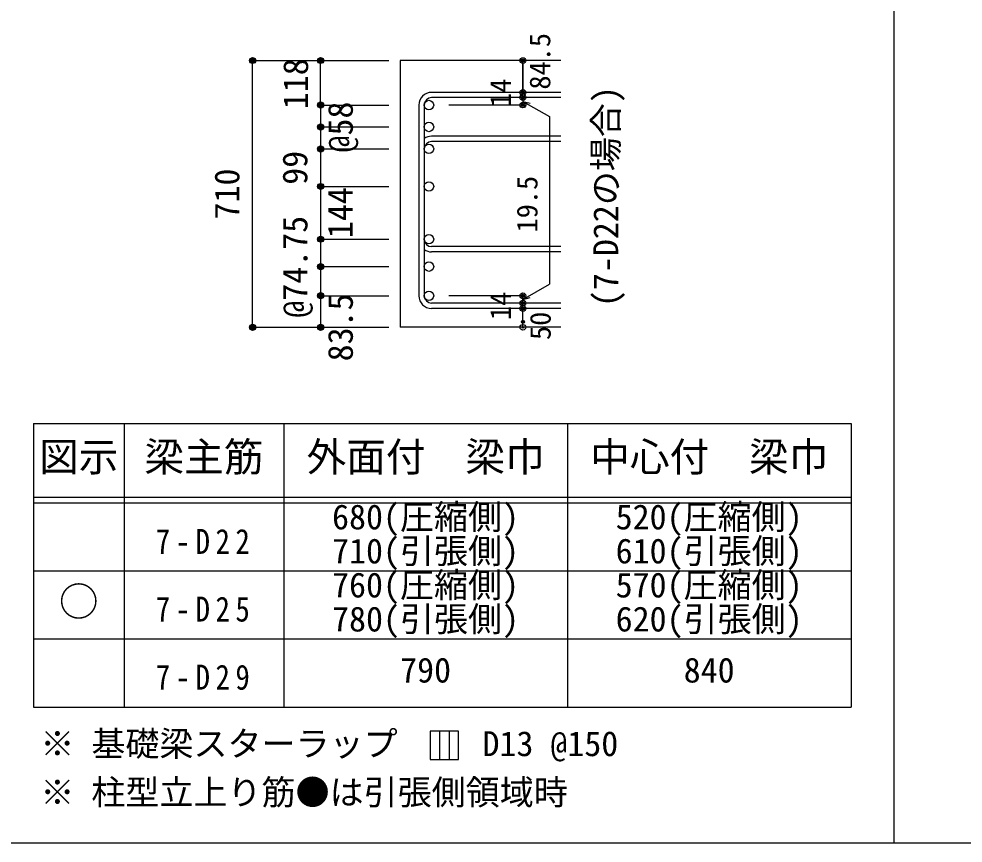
# Model space of a CAD drawing. Units: millimetres at full size, sheet at 1:30, with parts at other scales. Extents: x -5973 to 5954, y -4195 to 4201.
# Drawn here: x -3439 to -942, y -4195 to -2016 of the extents above; entities that cross this region are included whole.
import ezdxf
from ezdxf.enums import TextEntityAlignment as Align

# ---------------------------------------------------------------- set-up
doc = ezdxf.new("R2010")
doc.units = ezdxf.units.MM
doc.header["$LTSCALE"] = 30
doc.header["$PDMODE"] = 32
doc.header["$PDSIZE"] = 15
for name, color, linetype in [('0-1_躯体線', 2, 'Continuous'), ('0-5_基礎梁筋', 7, 'Continuous'), ('0-6_スタラップ筋', 7, 'Continuous'), ('0-7_文字', 4, 'Continuous'), ('0-D_寸法', 4, 'Continuous'), ('6-7_文字', 7, 'Continuous'), ('6-E_枠', 7, 'Continuous'), ('F-0_枠', 6, 'Continuous')]:
    doc.layers.add(name, color=color, linetype=linetype)
doc.styles.add('ＭＳ ゴシック', font='')
doc.styles.get('ＭＳ ゴシック').set_extended_font_data('MS Gothic')

msp = doc.modelspace()

# ---------------------------------------------------------------- linework, layer by layer
at = {"layer": '0-1_躯体線'}
for p, q in [((-2005.8, -2125.8), (-2430.8, -2125.8)), ((-2430.8, -2125.8), (-2430.8, -2831.3)), ((-2005.8, -2831.3), (-2430.8, -2831.3))]:
    msp.add_line(p, q, dxfattribs=at)
at = {"layer": '0-5_基礎梁筋', "color": 3}
for centre in [(-2354.3, -2243.49), (-2354.3, -2301.49), (-2354.3, -2359.49), (-2354.3, -2458.8), (-2354.3, -2598.3), (-2354.3, -2598.3), (-2354.3, -2598.3), (-2354.3, -2670.8), (-2354.3, -2670.8), (-2354.3, -2670.8), (-2354.3, -2747.8), (-2354.3, -2747.8), (-2354.3, -2747.8)]:
    msp.add_circle(centre, 12.5, dxfattribs=at)
at = {"layer": '0-5_基礎梁筋'}
for p in [(-2820.8, -2125.8), (-2820.8, -2831.3)]:
    msp.add_point(p, dxfattribs=at)
at = {"layer": '0-6_スタラップ筋'}
for p, q in [((-2005.8, -2209.99), (-2347.3, -2209.99)), ((-2380.8, -2243.49), (-2380.8, -2747.8)), ((-2366.8, -2243.49), (-2366.8, -2747.8)), ((-2005.8, -2223.99), (-2347.3, -2223.99)), ((-2005.8, -2325.99), (-2347.3, -2325.99)), ((-2005.8, -2339.99), (-2347.3, -2339.99)), ((-2005.8, -2617.8), (-2347.3, -2617.8)), ((-2005.8, -2631.8), (-2347.3, -2631.8)), ((-2005.8, -2767.3), (-2347.3, -2767.3)), ((-2005.8, -2781.3), (-2347.3, -2781.3))]:
    msp.add_line(p, q, dxfattribs=at)
for centre, radius, start, end in [((-2347.3, -2243.49), 33.5, 90, 180), ((-2347.3, -2243.49), 19.5, 90, 180), ((-2347.3, -2359.49), 33.5, 90, 125.59765), ((-2347.3, -2359.49), 19.5, 90, 180), ((-2347.3, -2598.3), 19.5, 180, 270), ((-2347.3, -2598.3), 33.5, 234.40235, 270), ((-2347.3, -2747.8), 33.5, 180, 270), ((-2347.3, -2747.8), 19.5, 180, 270)]:
    msp.add_arc(centre, radius, start, end, dxfattribs=at)
at = {"layer": '0-D_寸法'}
for p, q in [((-2820.8, -2125.8), (-2640.8, -2125.8)), ((-2820.8, -2125.8), (-2640.8, -2125.8)), ((-2820.8, -2831.3), (-2820.8, -2125.8)), ((-2640.8, -2125.8), (-2460.8, -2125.8)), ((-2640.8, -2125.8), (-2460.8, -2125.8)), ((-2640.8, -2243.49), (-2640.8, -2125.8)), ((-2105.8, -2223.99), (-2105.8, -2209.99)), ((-2640.8, -2243.49), (-2460.8, -2243.49)), ((-2640.8, -2243.49), (-2640.8, -2326.76)), ((-2105.8, -2243.49), (-2301.89, -2243.49)), ((-2105.8, -2223.99), (-2105.8, -2243.49)), ((-2105.8, -2233.74), (-2086.48, -2238.92)), ((-2105.8, -2233.74), (-2035.74, -2274.19)), ((-2035.74, -2274.19), (-2035.74, -2717.1)), ((-2640.8, -2301.49), (-2460.8, -2301.49)), ((-2640.8, -2326.76), (-2640.8, -2458.8)), ((-2640.8, -2359.49), (-2460.8, -2359.49)), ((-2640.8, -2458.8), (-2460.8, -2458.8)), ((-2640.8, -2458.8), (-2460.8, -2458.8)), ((-2640.8, -2458.8), (-2460.8, -2458.8)), ((-2640.8, -2458.8), (-2640.8, -2831.3)), ((-2640.8, -2598.3), (-2460.8, -2598.3)), ((-2640.8, -2598.3), (-2460.8, -2598.3)), ((-2640.8, -2598.3), (-2460.8, -2598.3)), ((-2640.8, -2670.8), (-2460.8, -2670.8)), ((-2640.8, -2670.8), (-2460.8, -2670.8)), ((-2640.8, -2670.8), (-2460.8, -2670.8)), ((-2105.8, -2757.55), (-2035.74, -2717.1)), ((-2640.8, -2747.8), (-2460.8, -2747.8)), ((-2640.8, -2747.8), (-2460.8, -2747.8)), ((-2640.8, -2747.8), (-2460.8, -2747.8)), ((-2105.8, -2747.8), (-2301.89, -2747.8)), ((-2105.8, -2767.3), (-2105.8, -2747.8)), ((-2105.8, -2757.55), (-2086.48, -2752.37)), ((-2105.8, -2781.3), (-2105.8, -2767.3)), ((-2105.8, -2831.3), (-2105.8, -2781.3)), ((-2820.8, -2831.3), (-2640.8, -2831.3)), ((-2640.8, -2831.3), (-2460.8, -2831.3))]:
    msp.add_line(p, q, dxfattribs=at)
msp.add_lwpolyline([(-2105.8, -2125.8), (-2105.8, -2209.99), (-2105.8, -2125.8)], dxfattribs=at)
for centre, radius in [((-2820.8, -2125.8), 8), ((-2820.8, -2125.8), 7.2), ((-2820.8, -2125.8), 6.4), ((-2820.8, -2125.8), 5.6), ((-2820.8, -2125.8), 4.8), ((-2820.8, -2125.8), 4), ((-2820.8, -2125.8), 3.2), ((-2640.8, -2125.8), 8), ((-2640.8, -2125.8), 7.2), ((-2640.8, -2125.8), 6.4), ((-2640.8, -2125.8), 5.6), ((-2640.8, -2125.8), 4.8), ((-2640.8, -2125.8), 4), ((-2640.8, -2125.8), 3.2), ((-2105.8, -2125.8), 4), ((-2105.8, -2125.8), 3.6), ((-2105.8, -2125.8), 3.2), ((-2820.8, -2125.8), 2.4), ((-2820.8, -2125.8), 1.6), ((-2820.8, -2125.8), 0.8), ((-2640.8, -2125.8), 2.4), ((-2640.8, -2125.8), 1.6), ((-2640.8, -2125.8), 0.8), ((-2105.8, -2125.8), 2.8), ((-2105.8, -2125.8), 2.4), ((-2105.8, -2125.8), 2), ((-2105.8, -2125.8), 1.6), ((-2105.8, -2125.8), 1.2), ((-2105.8, -2125.8), 0.8), ((-2105.8, -2125.8), 0.4), ((-2105.8, -2209.99), 4), ((-2105.8, -2223.99), 4), ((-2105.8, -2209.99), 3.6), ((-2105.8, -2223.99), 3.6), ((-2105.8, -2209.99), 3.2), ((-2105.8, -2223.99), 3.2), ((-2105.8, -2209.99), 2.8), ((-2105.8, -2223.99), 2.8), ((-2105.8, -2209.99), 2.4), ((-2105.8, -2223.99), 2.4), ((-2105.8, -2209.99), 2), ((-2105.8, -2223.99), 2), ((-2105.8, -2209.99), 1.6), ((-2105.8, -2223.99), 1.6), ((-2105.8, -2209.99), 1.2), ((-2105.8, -2209.99), 0.8), ((-2105.8, -2209.99), 0.4), ((-2640.8, -2243.49), 8), ((-2640.8, -2243.49), 7.2), ((-2640.8, -2243.49), 6.4), ((-2640.8, -2243.49), 5.6), ((-2640.8, -2243.49), 4.8), ((-2640.8, -2243.49), 4), ((-2640.8, -2243.49), 3.2), ((-2640.8, -2243.49), 2.4), ((-2640.8, -2243.49), 1.6), ((-2640.8, -2243.49), 0.8), ((-2105.8, -2243.49), 4), ((-2105.8, -2243.49), 3.6), ((-2105.8, -2243.49), 3.2), ((-2105.8, -2243.49), 2.8), ((-2105.8, -2243.49), 2.4), ((-2105.8, -2243.49), 2), ((-2105.8, -2243.49), 1.6), ((-2105.8, -2223.99), 1.2), ((-2105.8, -2243.49), 1.2), ((-2105.8, -2223.99), 0.8), ((-2105.8, -2243.49), 0.8), ((-2105.8, -2223.99), 0.4), ((-2105.8, -2243.49), 0.4), ((-2640.8, -2301.49), 8), ((-2640.8, -2301.49), 7.2), ((-2640.8, -2301.49), 6.4), ((-2640.8, -2301.49), 5.6), ((-2640.8, -2301.49), 4.8), ((-2640.8, -2301.49), 4), ((-2640.8, -2301.49), 3.2), ((-2640.8, -2301.49), 2.4), ((-2640.8, -2301.49), 1.6), ((-2640.8, -2301.49), 0.8), ((-2640.8, -2359.49), 8), ((-2640.8, -2359.49), 7.2), ((-2640.8, -2359.49), 6.4), ((-2640.8, -2359.49), 5.6), ((-2640.8, -2359.49), 4.8), ((-2640.8, -2359.49), 4), ((-2640.8, -2359.49), 3.2), ((-2640.8, -2359.49), 2.4), ((-2640.8, -2359.49), 1.6), ((-2640.8, -2359.49), 0.8), ((-2640.8, -2458.8), 8), ((-2640.8, -2458.8), 8), ((-2640.8, -2458.8), 7.2), ((-2640.8, -2458.8), 7.2), ((-2640.8, -2458.8), 6.4), ((-2640.8, -2458.8), 6.4), ((-2640.8, -2458.8), 5.6), ((-2640.8, -2458.8), 5.6), ((-2640.8, -2458.8), 4.8), ((-2640.8, -2458.8), 4.8), ((-2640.8, -2458.8), 4), ((-2640.8, -2458.8), 4), ((-2640.8, -2458.8), 3.2), ((-2640.8, -2458.8), 3.2), ((-2640.8, -2458.8), 2.4), ((-2640.8, -2458.8), 2.4), ((-2640.8, -2458.8), 1.6), ((-2640.8, -2458.8), 1.6), ((-2640.8, -2458.8), 0.8), ((-2640.8, -2458.8), 0.8), ((-2640.8, -2598.3), 8), ((-2640.8, -2598.3), 8), ((-2640.8, -2598.3), 7.2), ((-2640.8, -2598.3), 7.2), ((-2640.8, -2598.3), 6.4), ((-2640.8, -2598.3), 6.4), ((-2640.8, -2598.3), 5.6), ((-2640.8, -2598.3), 5.6), ((-2640.8, -2598.3), 4.8), ((-2640.8, -2598.3), 4.8), ((-2640.8, -2598.3), 4), ((-2640.8, -2598.3), 4), ((-2640.8, -2598.3), 3.2), ((-2640.8, -2598.3), 3.2), ((-2640.8, -2598.3), 2.4), ((-2640.8, -2598.3), 2.4), ((-2640.8, -2598.3), 1.6), ((-2640.8, -2598.3), 1.6), ((-2640.8, -2598.3), 0.8), ((-2640.8, -2598.3), 0.8), ((-2640.8, -2670.8), 8), ((-2640.8, -2670.8), 8), ((-2640.8, -2670.8), 7.2), ((-2640.8, -2670.8), 7.2), ((-2640.8, -2670.8), 6.4), ((-2640.8, -2670.8), 6.4), ((-2640.8, -2670.8), 5.6), ((-2640.8, -2670.8), 5.6), ((-2640.8, -2670.8), 4.8), ((-2640.8, -2670.8), 4.8), ((-2640.8, -2670.8), 4), ((-2640.8, -2670.8), 4), ((-2640.8, -2670.8), 3.2), ((-2640.8, -2670.8), 3.2), ((-2640.8, -2670.8), 2.4), ((-2640.8, -2670.8), 2.4), ((-2640.8, -2670.8), 1.6), ((-2640.8, -2670.8), 1.6), ((-2640.8, -2670.8), 0.8), ((-2640.8, -2670.8), 0.8), ((-2640.8, -2747.8), 8), ((-2640.8, -2747.8), 8), ((-2640.8, -2747.8), 7.2), ((-2640.8, -2747.8), 7.2), ((-2640.8, -2747.8), 6.4), ((-2640.8, -2747.8), 6.4), ((-2640.8, -2747.8), 5.6), ((-2640.8, -2747.8), 5.6), ((-2640.8, -2747.8), 4.8), ((-2640.8, -2747.8), 4.8), ((-2640.8, -2747.8), 4), ((-2640.8, -2747.8), 4), ((-2640.8, -2747.8), 3.2), ((-2640.8, -2747.8), 3.2), ((-2640.8, -2747.8), 2.4), ((-2640.8, -2747.8), 2.4), ((-2640.8, -2747.8), 1.6), ((-2640.8, -2747.8), 1.6), ((-2105.8, -2747.8), 4), ((-2105.8, -2747.8), 3.6), ((-2105.8, -2747.8), 3.2), ((-2105.8, -2747.8), 2.8), ((-2105.8, -2747.8), 2.4), ((-2105.8, -2747.8), 2), ((-2105.8, -2747.8), 1.6), ((-2105.8, -2747.8), 1.2), ((-2640.8, -2747.8), 0.8), ((-2640.8, -2747.8), 0.8), ((-2105.8, -2767.3), 4), ((-2105.8, -2767.3), 3.6), ((-2105.8, -2767.3), 3.2), ((-2105.8, -2767.3), 2.8), ((-2105.8, -2767.3), 2.4), ((-2105.8, -2767.3), 2), ((-2105.8, -2767.3), 1.6), ((-2105.8, -2767.3), 1.2), ((-2105.8, -2747.8), 0.8), ((-2105.8, -2767.3), 0.8), ((-2105.8, -2747.8), 0.4), ((-2105.8, -2767.3), 0.4), ((-2105.8, -2781.3), 4), ((-2105.8, -2781.3), 3.6), ((-2105.8, -2781.3), 3.2), ((-2105.8, -2781.3), 2.8), ((-2105.8, -2781.3), 2.4), ((-2105.8, -2781.3), 2), ((-2105.8, -2781.3), 1.6), ((-2105.8, -2781.3), 1.2), ((-2105.8, -2781.3), 0.8), ((-2105.8, -2781.3), 0.4), ((-2105.8, -2816.8), 4), ((-2105.8, -2816.8), 3.6), ((-2105.8, -2816.8), 3.2), ((-2105.8, -2816.8), 2.8), ((-2105.8, -2816.8), 2.4), ((-2820.8, -2831.3), 8), ((-2820.8, -2831.3), 8), ((-2820.8, -2831.3), 7.2), ((-2820.8, -2831.3), 7.2), ((-2820.8, -2831.3), 6.4), ((-2820.8, -2831.3), 6.4), ((-2820.8, -2831.3), 5.6), ((-2820.8, -2831.3), 5.6), ((-2820.8, -2831.3), 4.8), ((-2820.8, -2831.3), 4.8), ((-2820.8, -2831.3), 4), ((-2820.8, -2831.3), 4), ((-2820.8, -2831.3), 3.2), ((-2820.8, -2831.3), 3.2), ((-2820.8, -2831.3), 2.4), ((-2820.8, -2831.3), 2.4), ((-2820.8, -2831.3), 1.6), ((-2820.8, -2831.3), 1.6), ((-2820.8, -2831.3), 1.6), ((-2820.8, -2831.3), 0.8), ((-2820.8, -2831.3), 0.8), ((-2820.8, -2831.3), 0.8), ((-2640.8, -2831.3), 8), ((-2640.8, -2831.3), 8), ((-2640.8, -2831.3), 7.2), ((-2640.8, -2831.3), 7.2), ((-2640.8, -2831.3), 6.4), ((-2640.8, -2831.3), 6.4), ((-2640.8, -2831.3), 5.6), ((-2640.8, -2831.3), 5.6), ((-2640.8, -2831.3), 4.8), ((-2640.8, -2831.3), 4.8), ((-2640.8, -2831.3), 4), ((-2640.8, -2831.3), 4), ((-2640.8, -2831.3), 3.2), ((-2640.8, -2831.3), 3.2), ((-2640.8, -2831.3), 2.4), ((-2640.8, -2831.3), 2.4), ((-2640.8, -2831.3), 1.6), ((-2640.8, -2831.3), 1.6), ((-2640.8, -2831.3), 1.6), ((-2640.8, -2831.3), 0.8), ((-2640.8, -2831.3), 0.8), ((-2640.8, -2831.3), 0.8), ((-2105.8, -2831.3), 2), ((-2105.8, -2831.3), 1.6), ((-2105.8, -2831.3), 1.2), ((-2105.8, -2831.3), 0.8), ((-2105.8, -2831.3), 0.4)]:
    msp.add_circle(centre, radius, dxfattribs=at)
at = {"layer": '0-D_寸法', "color": 7}
for p in [(-2820.8, -2125.8), (-2640.8, -2125.8), (-2105.8, -2125.8), (-2105.8, -2209.99), (-2105.8, -2223.99), (-2640.8, -2243.49), (-2640.8, -2243.49), (-2105.8, -2243.49), (-2640.8, -2301.49), (-2640.8, -2301.49), (-2640.8, -2359.49), (-2640.8, -2359.49), (-2640.8, -2458.8), (-2640.8, -2458.8), (-2640.8, -2458.8), (-2640.8, -2598.3), (-2640.8, -2598.3), (-2640.8, -2598.3), (-2640.8, -2670.8), (-2640.8, -2670.8), (-2640.8, -2670.8), (-2640.8, -2747.8), (-2640.8, -2747.8), (-2640.8, -2747.8), (-2105.8, -2747.8), (-2105.8, -2747.8), (-2105.8, -2767.3), (-2105.8, -2781.3), (-2820.8, -2831.3), (-2820.8, -2831.3), (-2820.8, -2831.3), (-2640.8, -2831.3), (-2640.8, -2831.3), (-2640.8, -2831.3), (-2105.8, -2831.3)]:
    msp.add_point(p, dxfattribs=at)
at = {"layer": '6-7_文字'}
for p, q in [((-2326.01, -3899.56), (-2326.01, -3974.56)), ((-2301.01, -3899.56), (-2301.01, -3974.56))]:
    msp.add_line(p, q, dxfattribs=at)
msp.add_lwpolyline([(-2351.01, -3974.56), (-2276.01, -3974.56), (-2276.01, -3899.56), (-2351.01, -3899.56)], close=True, dxfattribs=at)
at = {"layer": '6-E_枠', "color": 3}
for p, q in [((-3400.52, -3085.43), (-3400.52, -3835.43)), ((-3400.52, -3085.43), (-1238, -3085.43)), ((-1238, -3085.43), (-1238, -3835.43)), ((-3400.52, -3835.43), (-1238, -3835.43))]:
    msp.add_line(p, q, dxfattribs=at)
at = {"layer": '6-E_枠'}
for p, q in [((-3160.52, -3085.43), (-3160.52, -3835.43)), ((-2738, -3085.43), (-2738, -3835.43)), ((-1988, -3085.43), (-1988, -3835.43)), ((-3400.52, -3280.43), (-1238, -3280.43)), ((-3400.52, -3295.43), (-1238, -3295.43)), ((-3400.52, -3475.43), (-1238, -3475.43)), ((-3400.52, -3655.43), (-1238, -3655.43))]:
    msp.add_line(p, q, dxfattribs=at)
at = {"layer": 'F-0_枠', "color": 2}
msp.add_line((-1124.64, 4201.15), (-1124.64, -4195.24), dxfattribs=at)
at = {"layer": 'F-0_枠'}
msp.add_line((5954.1, -4195.24), (-5972.88, -4195.24), dxfattribs=at)

# ---------------------------------------------------------------- texts
at = {"layer": '0-7_文字', "color": 7, "style": 'ＭＳ ゴシック'}
msp.add_text('(7-D22の場合)', height=65.98, rotation=90, dxfattribs=at).set_placement((-1833.91, -2777.72), align=Align.BOTTOM_LEFT)
at = {"layer": '0-D_寸法', "style": 'ＭＳ ゴシック'}
for s, height, p in [('84.5', 54.99, (-2016.88, -2202.63)), ('118', 65.98, (-2654.17, -2254.61)), ('14', 54.99, (-2121.03, -2248.66)), ('@58', 65.98, (-2535.8, -2368.99)), ('99', 65.98, (-2656.03, -2454.38)), ('710', 65.98, (-2835.8, -2546.05)), ('19.5', 54.99, (-2050.74, -2580.39)), ('144', 65.98, (-2536.27, -2595.51)), ('@74.75', 65.98, (-2655.8, -2805.8)), ('14', 54.99, (-2121.06, -2811.97)), ('83.5', 65.98, (-2535.8, -2921.3)), ('50', 54.99, (-2015.8, -2864.8))]:
    msp.add_text(s, height=height, rotation=90, dxfattribs=at).set_placement(p, align=Align.BOTTOM_LEFT)
at = {"layer": '6-7_文字', "color": 2, "style": 'ＭＳ ゴシック'}
for s, p in [('図示', (-3385.52, -3235.43)), ('梁主筋', (-3106.76, -3235.43)), ('外面付\u3000梁巾', (-2678, -3235.43)), ('中心付\u3000梁巾', (-1928, -3235.43)), ('○', (-3333.02, -3617.93))]:
    msp.add_text(s, height=76.98, dxfattribs=at).set_placement(p, align=Align.BOTTOM_LEFT)
at = {"layer": '6-7_文字', "style": 'ＭＳ ゴシック'}
for s, p in [('680(圧縮側)', (-2610.5, -3385.43)), ('520(圧縮側)', (-1860.5, -3385.43)), ('710(引張側)', (-2610.5, -3475.43)), ('610(引張側)', (-1860.5, -3475.43)), ('760(圧縮側)', (-2610.5, -3565.43)), ('570(圧縮側)', (-1860.5, -3565.43)), ('780(引張側)', (-2610.5, -3655.43)), ('620(引張側)', (-1860.5, -3655.43)), ('790', (-2430.5, -3790.43)), ('840', (-1680.5, -3790.43)), ('※ 基礎梁スターラップ     D13 @150', (-3381.96, -3985.01)), ('※ 柱型立上り筋●は引張側領域時', (-3381.96, -4113.51))]:
    msp.add_text(s, height=65.98, dxfattribs=at).set_placement(p, align=Align.BOTTOM_LEFT)
at = {"layer": '6-7_文字', "char_height": 65.98, "attachment_point": 7, "style": 'ＭＳ ゴシック'}
for s, insert in [('\\T1.38;\\W0.85;7-D22', (-3076.76, -3430.43)), ('\\T1.38;\\W0.85;7-D25', (-3076.76, -3610.43)), ('\\T1.38;\\W0.85;7-D29', (-3076.76, -3790.43))]:
    msp.add_mtext(s, dxfattribs=dict(at, insert=insert))

doc.saveas('drawing.dxf')
